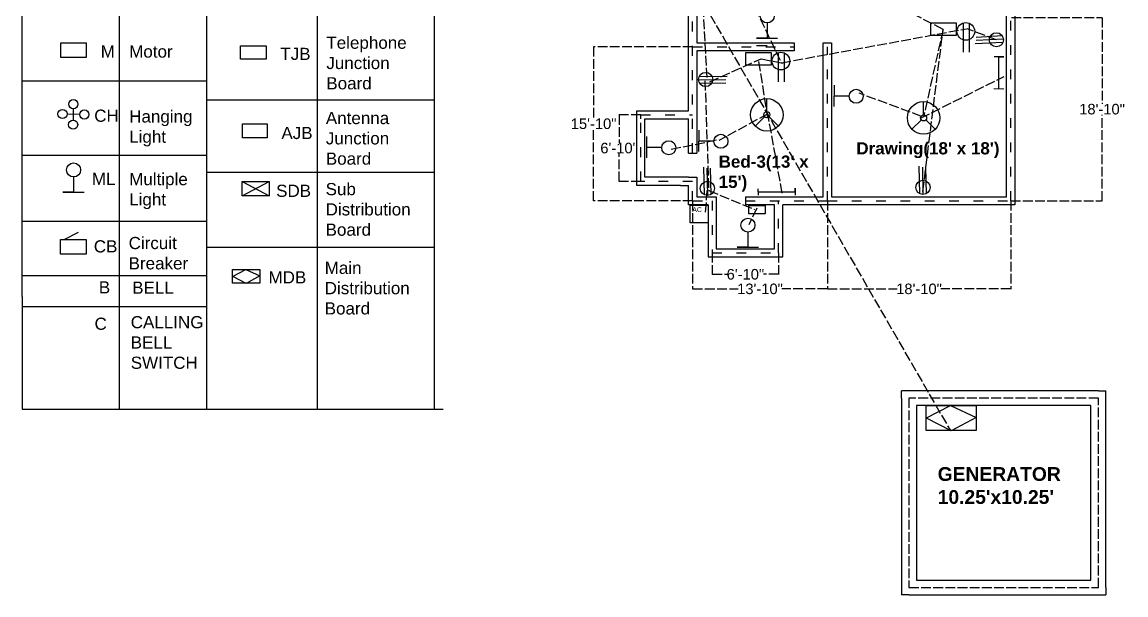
# Model space of a CAD drawing. Header units: inches. Extents: x 401 to 2892, y -266 to 1416.
# Drawn here: x 401 to 1761, y -266 to 440 of the extents above; entities that cross this region are included whole.
import ezdxf

# ---------------------------------------------------------------- set-up
doc = ezdxf.new("R2010")
doc.units = ezdxf.units.IN
doc.header["$MEASUREMENT"] = 0
doc.linetypes.add('ACAD_ISO02W100', pattern=[15, 12, -3])
doc.linetypes.add('ACAD_ISO03W100', pattern=[30, 12, -18])
doc.layers.add('dot', color=7, linetype='ACAD_ISO03W100')
doc.styles.get("Standard").update_dxf_attribs({"font": 'arial.ttf'})
doc.dimstyles.new('Annotative', dxfattribs={"dimscale": 0, "dimtxt": 13, "dimasz": 0.18, "dimexe": 0.18, "dimexo": 0.0625, "dimgap": 0.09, "dimtad": 0, "dimtih": 1, "dimtoh": 1, "dimdec": 0, "dimzin": 0, "dimdsep": 46, "dimlunit": 4, "dimtxsty": 'Standard', "dimcen": 0.09, "dimaunit": 1, "dimadec": 0, "dimazin": 0, "dimtfac": 1, "dimtdec": 0, "dimtofl": 0, "dimtmove": 0, "dimatfit": 3, "dimfxl": 1, "dimtolj": 1, "dimtzin": 0, "dimarcsym": 0})

# ---------------------------------------------------------------- blocks, each defined once
blk = doc.blocks.new('*D5')
at = {"color": 0, "linetype": 'ACAD_ISO02W100', "lineweight": -2, "transparency": 16777216}
for p, q in [((1393.3, 219.4), (1393.3, 110.7)), ((1619.3, 219.4), (1619.3, 110.7)), ((1393.5, 110.9), (1479.5, 110.9)), ((1619.2, 110.9), (1533.2, 110.9))]:
    blk.add_line(p, q, dxfattribs=at)
at = {"color": 0, "linetype": 'ACAD_ISO02W100', "transparency": 16777216}
for points in [[(1393.5, 110.9), (1393.5, 110.9), (1393.3, 110.9)], [(1619.2, 110.9), (1619.2, 110.9), (1619.3, 110.9)]]:
    blk.add_solid(points, dxfattribs=at)
at = {"layer": 'Defpoints', "color": 0, "linetype": 'ACAD_ISO02W100', "transparency": 16777216}
for p in [(1393.3, 219.5), (1619.3, 219.5), (1619.3, 110.9)]:
    blk.add_point(p, dxfattribs=at)
at = {"color": 0, "linetype": 'ACAD_ISO02W100', "transparency": 16777216, "insert": (1506.3, 110.9), "char_height": 13, "attachment_point": 5}
blk.add_mtext('\\A1;18\'-10"', dxfattribs=at)
blk = doc.blocks.new('*D6')
at = {"color": 0, "linetype": 'ACAD_ISO02W100', "lineweight": -2, "transparency": 16777216}
for p, q in [((1227.3, 219.4), (1227.3, 110.7)), ((1393.3, 219.4), (1393.3, 110.7)), ((1227.5, 110.9), (1283.5, 110.9)), ((1393.2, 110.9), (1337.2, 110.9))]:
    blk.add_line(p, q, dxfattribs=at)
at = {"color": 0, "linetype": 'ACAD_ISO02W100', "transparency": 16777216}
for points in [[(1227.5, 110.9), (1227.5, 110.9), (1227.3, 110.9)], [(1393.2, 110.9), (1393.2, 110.9), (1393.3, 110.9)]]:
    blk.add_solid(points, dxfattribs=at)
at = {"layer": 'Defpoints', "color": 0, "linetype": 'ACAD_ISO02W100', "transparency": 16777216}
for p in [(1227.3, 219.5), (1393.3, 219.5), (1227.3, 110.9)]:
    blk.add_point(p, dxfattribs=at)
at = {"color": 0, "linetype": 'ACAD_ISO02W100', "transparency": 16777216, "insert": (1310.3, 110.9), "char_height": 13, "attachment_point": 5}
blk.add_mtext('\\A1;13\'-10"', dxfattribs=at)
blk = doc.blocks.new('*D7')
at = {"color": 0, "linetype": 'ACAD_ISO02W100', "lineweight": -2, "transparency": 16777216}
for p, q in [((1227.3, 409.5), (1105, 409.5)), ((1105.2, 409.3), (1105.2, 321.2)), ((1105.2, 219.6), (1105.2, 307.7)), ((1227.3, 219.5), (1105, 219.5))]:
    blk.add_line(p, q, dxfattribs=at)
at = {"color": 0, "linetype": 'ACAD_ISO02W100', "transparency": 16777216}
for points in [[(1105.2, 409.3), (1105.3, 409.3), (1105.2, 409.5)], [(1105.2, 219.6), (1105.3, 219.6), (1105.2, 219.5)]]:
    blk.add_solid(points, dxfattribs=at)
at = {"layer": 'Defpoints', "color": 0, "linetype": 'ACAD_ISO02W100', "transparency": 16777216}
for p in [(1105.2, 409.5), (1227.3, 409.5), (1227.3, 219.5)]:
    blk.add_point(p, dxfattribs=at)
at = {"color": 0, "linetype": 'ACAD_ISO02W100', "transparency": 16777216, "insert": (1105.2, 314.5), "char_height": 13, "attachment_point": 5}
blk.add_mtext('\\A1;15\'-10"', dxfattribs=at)
blk = doc.blocks.new('*D11')
at = {"color": 0, "linetype": 'ACAD_ISO02W100', "lineweight": -2, "transparency": 16777216}
for p, q in [((1620.1, 445.5), (1732.1, 445.5)), ((1731.9, 445.3), (1731.9, 339.2)), ((1731.9, 219.6), (1731.9, 325.7)), ((1619.4, 219.5), (1732.1, 219.5))]:
    blk.add_line(p, q, dxfattribs=at)
at = {"color": 0, "linetype": 'ACAD_ISO02W100', "transparency": 16777216}
for points in [[(1731.8, 445.3), (1731.9, 445.3), (1731.9, 445.5)], [(1731.8, 219.6), (1731.9, 219.6), (1731.9, 219.5)]]:
    blk.add_solid(points, dxfattribs=at)
at = {"layer": 'Defpoints', "color": 0, "linetype": 'ACAD_ISO02W100', "transparency": 16777216}
for p in [(1620.1, 445.5), (1731.9, 445.5), (1619.3, 219.5)]:
    blk.add_point(p, dxfattribs=at)
at = {"color": 0, "linetype": 'ACAD_ISO02W100', "transparency": 16777216, "insert": (1731.9, 332.5), "char_height": 13, "attachment_point": 5}
blk.add_mtext('\\A1;18\'-10"', dxfattribs=at)
blk = doc.blocks.new('*D15')
at = {"color": 0, "linetype": 'ACAD_ISO02W100', "lineweight": -2, "transparency": 16777216}
for p, q in [((1251.3, 155.4), (1251.3, 128.8)), ((1333.3, 155.4), (1333.3, 128.8)), ((1251.5, 128.9), (1269.9, 128.9)), ((1333.2, 128.9), (1314.8, 128.9))]:
    blk.add_line(p, q, dxfattribs=at)
at = {"color": 0, "linetype": 'ACAD_ISO02W100', "transparency": 16777216}
for points in [[(1251.5, 129), (1251.5, 128.9), (1251.3, 128.9)], [(1333.2, 129), (1333.2, 128.9), (1333.3, 128.9)]]:
    blk.add_solid(points, dxfattribs=at)
at = {"layer": 'Defpoints', "color": 0, "linetype": 'ACAD_ISO02W100', "transparency": 16777216}
for p in [(1251.3, 155.5), (1333.3, 155.5), (1333.3, 128.9)]:
    blk.add_point(p, dxfattribs=at)
at = {"color": 0, "linetype": 'ACAD_ISO02W100', "transparency": 16777216, "insert": (1292.3, 128.9), "char_height": 13, "attachment_point": 5}
blk.add_mtext('\\A1;6\'-10"', dxfattribs=at)
blk = doc.blocks.new('*D16')
at = {"color": 0, "linetype": 'ACAD_ISO02W100', "lineweight": -2, "transparency": 16777216}
for p, q in [((1163.3, 325.5), (1136.4, 325.5)), ((1136.6, 325.3), (1136.6, 291.2)), ((1136.6, 243.6), (1136.6, 277.7)), ((1163.3, 243.5), (1136.4, 243.5))]:
    blk.add_line(p, q, dxfattribs=at)
at = {"color": 0, "linetype": 'ACAD_ISO02W100', "transparency": 16777216}
for points in [[(1136.5, 325.3), (1136.6, 325.3), (1136.6, 325.5)], [(1136.5, 243.6), (1136.6, 243.6), (1136.6, 243.5)]]:
    blk.add_solid(points, dxfattribs=at)
at = {"layer": 'Defpoints', "color": 0, "linetype": 'ACAD_ISO02W100', "transparency": 16777216}
for p in [(1136.6, 325.5), (1163.3, 325.5), (1163.3, 243.5)]:
    blk.add_point(p, dxfattribs=at)
at = {"color": 0, "linetype": 'ACAD_ISO02W100', "transparency": 16777216, "insert": (1136.6, 284.5), "char_height": 13, "attachment_point": 5}
blk.add_mtext('\\A1;6\'-10"', dxfattribs=at)

msp = doc.modelspace()

# ---------------------------------------------------------------- linework, layer by layer
for p, q in [((400.8, 101.5), (400.8, 909.8)), ((520.4, 908.8), (520.4, 101.5)), ((628.1, 907.7), (628.1, 101.5)), ((764.3, 907.7), (764.3, 101.5)), ((908.7, 909.8), (908.7, 101.5)), ((1614.3, 224.5), (1614.3, 450.5)), ((1319.2, 438.9), (1319.2, 420.2)), ((1560.6, 438.6), (1560.6, 402.8)), ((1568, 438.5), (1568, 402.8)), ((1609, 422.9), (1576.6, 421)), ((1232.3, 414.5), (1352.3, 414.5)), ((1319.2, 420.2), (1305.8, 420.2)), ((1305.8, 420.2), (1332, 420.2)), ((1319.2, 410.8), (1305.8, 410.8)), ((1352.3, 414.5), (1352.3, 404.5)), ((1388.3, 414.5), (1398.3, 414.5)), ((1398.3, 414.5), (1398.3, 224.5)), ((1609.7, 414.6), (1575.5, 412.9)), ((1610.3, 418.8), (1576.8, 417.1)), ((1352.3, 404.5), (1232.3, 404.5)), ((1232.3, 404.5), (1232.3, 278.5)), ((1332.6, 402), (1332.6, 366.1)), ((1340, 401.8), (1340, 366.1)), ((1610.7, 397), (1599.1, 397)), ((1604.6, 357.5), (1604.6, 397)), ((1604.6, 397), (1610.7, 397)), ((1234.6, 368.8), (1268.2, 369.1)), ((1235.4, 372.9), (1269.7, 373.3)), ((1235.7, 364.7), (1268.2, 365.2)), ((1401.6, 362.1), (1401.3, 335.9)), ((1610.8, 357.4), (1598.3, 357.6)), ((1318.7, 329.3), (1318.7, 345.6)), ((1420.2, 348.5), (1401.5, 348.7)), ((1511.9, 325.6), (1511.9, 341.8)), ((456.1, 326.2), (472, 326.6)), ((463.7, 332.9), (463.9, 319)), ((1158.3, 238.5), (1158.3, 330.5)), ((1158.3, 330.5), (1222.3, 330.5)), ((1168.3, 248.5), (1168.3, 320.5)), ((1168.3, 320.5), (1222.3, 320.5)), ((1316, 322.9), (1304.4, 311.6)), ((1321.4, 322.9), (1332.9, 311.4)), ((1509.2, 319.2), (1497.5, 307.9)), ((1514.5, 319.2), (1526, 307.7)), ((1234.9, 306.7), (1234.6, 280.4)), ((1170.6, 298.7), (1170.3, 272.5)), ((1253.5, 293), (1234.7, 293.2)), ((1189.1, 285.1), (1170.4, 285.3)), ((1241.8, 227), (1241, 261.2)), ((1245.9, 226.2), (1245.2, 259.8)), ((1250, 227.4), (1249.1, 259.9)), ((1507.4, 228.2), (1506.6, 262.4)), ((1511.6, 227.4), (1510.8, 261)), ((1515.6, 228.6), (1514.7, 261.1)), ((464.3, 249), (464.3, 230.2)), ((1222.3, 248.5), (1168.3, 248.5)), ((1232.3, 248.5), (1232.3, 224.5)), ((672.2, 243.2), (705.5, 225.7)), ((672.2, 225.7), (705.5, 243.2)), ((1212.3, 238.5), (1158.3, 238.5)), ((1307.8, 234.4), (1307.9, 226.6)), ((1353.8, 230.5), (1353.8, 235.1)), ((1353.8, 235.1), (1353.8, 226.4)), ((464.3, 230.2), (450.9, 230.2)), ((450.9, 230.2), (477.1, 230.2)), ((705.5, 225.7), (672.2, 225.7)), ((672.2, 225.7), (672.2, 225.7)), ((672.2, 225.7), (672.2, 225.7)), ((1232.3, 224.5), (1256.3, 224.5)), ((1292.3, 224.5), (1388.3, 224.5)), ((1307.8, 230.5), (1353.8, 230.5)), ((1398.3, 224.5), (1614.3, 224.5)), ((452.6, 171.9), (470.4, 180.9)), ((1295.5, 180.9), (1295.5, 162.2)), ((1295.5, 162.2), (1282.1, 162.2)), ((1282.1, 162.2), (1308.3, 162.2)), ((660, 126.4), (676.6, 134.8)), ((677.1, 117.8), (660.4, 126.4)), ((676.6, 134.8), (694, 126.9)), ((694, 126.9), (677.1, 117.8)), ((400.8, 101.5), (400.8, -37.4)), ((520.4, 101.5), (520.4, -37.4)), ((628.1, 101.5), (628.1, -37.4)), ((764.3, 101.5), (764.3, -37.4)), ((908.7, 101.5), (908.7, -37.4)), ((400.8, -37.4), (919.6, -37.4)), ((1514.7, -48.5), (1544.9, -33)), ((1544.9, -33), (1576.8, -47.5)), ((1545.8, -64.1), (1515.4, -48.5)), ((1576.8, -47.5), (1545.8, -64.1))]:
    msp.add_line(p, q)
at = {"color": 85, "linetype": 'ACAD_ISO02W100', "true_color": 0x58ba48}
for p, q in [((1536, 430.9), (1238.9, 582.9)), ((1245.2, 579.2), (1336.7, 389.7)), ((1245.2, 371.4), (1240, 462.9)), ((1336.7, 389.7), (1565, 431.7)), ((1511, 231.1), (1536, 430.9)), ((1601.7, 418.1), (1565.7, 431.7)), ((1248.3, 366.4), (1311.9, 394.7)), ((1311.9, 394.7), (1340.2, 388.8)), ((1242.4, 367.6), (1247.1, 232.3)), ((1247.1, 232.3), (1303.7, 208.8))]:
    msp.add_line(p, q, dxfattribs=at)
at = {"color": 2, "linetype": 'ACAD_ISO02W100', "true_color": 0xf1eb1f}
msp.add_line((1203.9, 526.7), (1544.9, -63.7), dxfattribs=at)
at = {"color": 242, "linetype": 'ACAD_ISO02W100', "true_color": 0xcd2027}
for p, q in [((1536, 430.9), (1511.7, 322.6)), ((1308.6, 391.3), (1319.3, 323.6)), ((1508.3, 321.5), (1611.4, 373)), ((1509.4, 323.7), (1432.6, 352.2)), ((1320.1, 326.8), (1259.6, 293.8)), ((1337.7, 229), (1320.1, 325.7)), ((1201, 283.1), (1259.4, 295.2)), ((1243.3, 205.5), (1245.5, 234.9)), ((1306.5, 210.3), (1296.5, 189.8))]:
    msp.add_line(p, q, dxfattribs=at)
at = {"color": 0, "linetype": 'ByBlock'}
for p, q in [((400.8, 367.4), (628.1, 367.4)), ((628.1, 344.1), (908.7, 344.1)), ((400.8, 275.8), (628.1, 275.8)), ((628.1, 254.9), (908.7, 254.9)), ((400.8, 194.5), (628.1, 194.5)), ((628.1, 162.2), (908.7, 162.2)), ((400.8, 127.6), (628.1, 127.6)), ((400.8, 89.1), (628.1, 89.1)), ((1493.9, -14.7), (1484.8, -14.7)), ((1484.8, -23.8), (1484.8, -14.7)), ((1484.8, -23.8), (1484.8, -257.3)), ((1727.4, -14.7), (1493.9, -14.7)), ((1727.4, -14.7), (1736.5, -14.7)), ((1736.5, -23.8), (1736.5, -14.7)), ((1736.5, -257.3), (1736.5, -23.8)), ((1718.2, -33), (1503, -33)), ((1503, -33), (1503, -248.2)), ((1718.2, -248.2), (1718.2, -33)), ((1484.8, -257.3), (1484.8, -266.4)), ((1503, -248.2), (1718.2, -248.2)), ((1736.5, -257.3), (1736.5, -266.4)), ((1493.9, -266.4), (1484.8, -266.4)), ((1493.9, -266.4), (1727.4, -266.4)), ((1727.4, -266.4), (1736.5, -266.4))]:
    msp.add_line(p, q, dxfattribs=at)
at = {"color": 0, "linetype": 'ACAD_ISO02W100'}
for p, q in [((1727.4, -23.8), (1493.9, -23.8)), ((1493.9, -23.8), (1493.9, -257.3)), ((1727.4, -257.3), (1727.4, -23.8)), ((1493.9, -257.3), (1727.4, -257.3))]:
    msp.add_line(p, q, dxfattribs=at)
for points in [[(1232.3, 616.5), (1232.3, 414.5)], [(1222.3, 330.5), (1222.3, 515.5)], [(1624.3, 450.5), (1624.3, 214.5)], [(1388.3, 224.5), (1388.3, 404.5)], [(1222.3, 278.5), (1222.3, 320.5)], [(1222.3, 278.5), (1232.3, 278.5)], [(1222.3, 248.5), (1232.3, 248.5)], [(1212.3, 238.5), (1222.3, 238.5)], [(1246.3, 214.5), (1222.3, 214.5), (1222.3, 238.5)], [(1256.3, 224.5), (1256.3, 214.5)], [(1292.3, 224.5), (1292.3, 214.5)], [(1246.3, 214.5), (1246.3, 150.5), (1338.3, 150.5), (1338.3, 214.5)], [(1256.3, 214.5), (1256.3, 160.5), (1328.3, 160.5), (1328.3, 214.5)], [(1328.3, 214.5), (1292.3, 214.5)], [(1624.3, 214.5), (1338.3, 214.5)]]:
    msp.add_lwpolyline(points)
for points in [[(1520.7, 439.1), (1551.9, 439.1), (1551.9, 423.5), (1520.7, 423.5)], [(448.6, 414.5), (479.6, 414.5), (479.6, 396.1), (448.6, 396.1)], [(670.1, 410.8), (701.8, 410.8), (701.8, 394.3), (670.1, 394.3)], [(1292.7, 402.4), (1323.9, 402.4), (1323.9, 386.8), (1292.7, 386.8)], [(672.4, 314.3), (702.9, 314.3), (702.9, 297), (672.4, 297)], [(672.2, 243.2), (705.5, 243.2), (705.5, 225.7), (672.2, 225.7)], [(1224.2, 214.3), (1246.3, 214.3), (1246.3, 192.6), (1224.2, 192.6)], [(1296.4, 213.8), (1316.7, 213.8), (1316.7, 203.6), (1296.4, 203.6)], [(448.1, 171.9), (479.8, 171.9), (479.8, 153.9), (448.1, 153.9)], [(660.3, 134.8), (694, 134.8), (694, 118), (660.3, 118)], [(1515.2, -33), (1576.8, -33), (1576.8, -63.7), (1515.2, -63.7)]]:
    msp.add_lwpolyline(points, close=True)
for centre, radius in [((1319.2, 447.5), 8.63), ((1564, 428.5), 10.9), ((1601.7, 418.1), 8.75), ((1336, 391.8), 10.9), ((1243.3, 369.1), 8.75), ((1428.8, 348.4), 8.63), ((463.9, 338.7), 5.62), ((1318.7, 325.6), 20), ((1511.9, 321.8), 20), ((450.6, 326.6), 5.62), ((477.6, 326), 5.62), ((1318.7, 325.6), 3.76), ((463.7, 313.5), 5.62), ((1511.9, 321.8), 3.76), ((1262.1, 292.9), 8.63), ((1197.8, 285), 8.63), ((464.3, 257.6), 8.63), ((1245.5, 234.9), 8.75), ((1511.1, 236.1), 8.75), ((1295.5, 189.5), 8.63)]:
    msp.add_circle(centre, radius)
at = {"layer": 'dot'}
for points in [[(1227.3, 278.5), (1227.3, 616.5)], [(1393.3, 219.5), (1619.3, 219.5), (1619.3, 445.5)], [(1227.3, 409.5), (1352.3, 409.5)], [(1388.3, 404.5), (1388.3, 414.5)], [(1393.3, 219.5), (1393.3, 409.5)], [(1227.3, 243.5), (1168.3, 243.5), (1163.3, 243.5), (1163.3, 320.5), (1163.3, 325.5), (1227.3, 325.5)], [(1227.3, 219.5), (1227.3, 243.5)], [(1227.3, 219.5), (1251.3, 219.5)], [(1251.3, 219.5), (1251.3, 155.5), (1333.3, 155.5), (1333.3, 219.5)], [(1292.3, 219.5), (1393.3, 219.5)]]:
    msp.add_lwpolyline(points, dxfattribs=at)

# ---------------------------------------------------------------- texts
at = {"attachment_point": 1}
for s, width, gutter_width, insert, char_height in [('Telephone Junction Board', 132.088, 15.9, (775.8, 422), 15), ('M', 20.277, 15.9, (497.7, 411.2), 15), ('Motor', 20.277, 15.9, (532.8, 411.1), 15), ('TJB', 20.277, 15.9, (719.1, 408.2), 15), ('CH', 20.277, 15.9, (489.7, 332), 15), ('Hanging Light', 71.657, 15.9, (532.8, 331.1), 15), ('Antenna Junction Board', 133.95, 15.9, (775.2, 329.1), 15), ('AJB', 20.277, 15.9, (720.4, 310.7), 15), ('ML', 20.277, 15.9, (486.8, 254.2), 15), ('Multiple Light', 80.674, 15.9, (532.8, 253.8), 15), ('SDB', 20.277, 15.9, (713.9, 239.4), 15), ('Sub Distribution Board', 110.812, 15.9, (774.9, 241.5), 15), ('AC', 16.377, 1, (1226.9, 211.7), 6), ('CB', 20.277, 15.9, (489.2, 170.9), 15), ('Circuit Breaker', 76.742, 15.9, (532.1, 175), 15), ('Main \\PDistribution \\PBoard', 177.535, 15.9, (773.8, 144.4), 15), ('MDB', 20.277, 15.9, (704.5, 132.7), 15), ('B', 26.67, 1, (495.4, 120.3), 15), ('BELL', 68.973, 1, (536.5, 119.9), 15), ('C', 14.714, 1, (490.1, 75.5), 15), ('CALLING BELL SWITCH', 78.184, 1, (534.7, 77.4), 15)]:
    msp.add_mtext_dynamic_manual_height_columns(s, width=width, gutter_width=gutter_width, heights=[0], dxfattribs=dict(at, insert=insert, char_height=char_height))
at = {"color": 4, "linetype": 'ACAD_ISO02W100', "char_height": 15, "attachment_point": 1}
for s, width, insert in [("{\\fArial|b1|i0|c0|p34;Drawing(18' x 18')}", 181.165, (1429, 291.8)), ("{\\fArial|b1|i0|c0|p34;Bed-3(13' x 15')}", 117.637, (1259.3, 275.4))]:
    msp.add_mtext_dynamic_manual_height_columns(s, width=width, gutter_width=1, heights=[0], dxfattribs=dict(at, insert=insert))
at = {"color": 4, "linetype": 'ByBlock', "insert": (1529.3, -108.8), "char_height": 17, "attachment_point": 1}
msp.add_mtext_dynamic_manual_height_columns("{\\fArial|b1|i0|c0|p34;GENERATOR\\P10.25'x10.25'}", width=168.767, gutter_width=1.82, heights=[0], dxfattribs=at)

# ---------------------------------------------------------------- dimensions: what is measured, and where the dimension line sits
at = {"color": 6, "linetype": 'ACAD_ISO02W100'}
dim = msp.add_linear_dim(base=(1731.9, 445.5), p1=(1619.3, 219.5), p2=(1620.1, 445.5), angle=90, dimstyle='Annotative', dxfattribs=at)
dim.commit()
dim.dimension.update_dxf_attribs({"geometry": '*D11', "text_midpoint": (1731.9, 332.5)})
for base, p1, p2, picture, middle in [((1105.2, 409.5), (1227.3, 219.5), (1227.3, 409.5), '*D7', (1105.2, 314.5)), ((1136.6, 325.5), (1163.3, 243.5), (1163.3, 325.5), '*D16', (1136.6, 284.5))]:
    dim = msp.add_linear_dim(base=base, p1=p1, p2=p2, angle=90, dimstyle='Annotative', dxfattribs=at)
    dim.commit()
    dim.dimension.update_dxf_attribs({"geometry": picture, "text_midpoint": middle, "dimtype": 160})
for base, p1, p2, picture, middle in [((1227.3, 110.9), (1393.3, 219.5), (1227.3, 219.5), '*D6', (1310.3, 110.9)), ((1619.3, 110.9), (1393.3, 219.5), (1619.3, 219.5), '*D5', (1506.3, 110.9)), ((1333.3, 128.9), (1251.3, 155.5), (1333.3, 155.5), '*D15', (1292.3, 128.9))]:
    dim = msp.add_linear_dim(base=base, p1=p1, p2=p2, dimstyle='Annotative', dxfattribs=at)
    dim.commit()
    dim.dimension.update_dxf_attribs({"geometry": picture, "text_midpoint": middle, "dimtype": 160})

doc.saveas('drawing.dxf')
